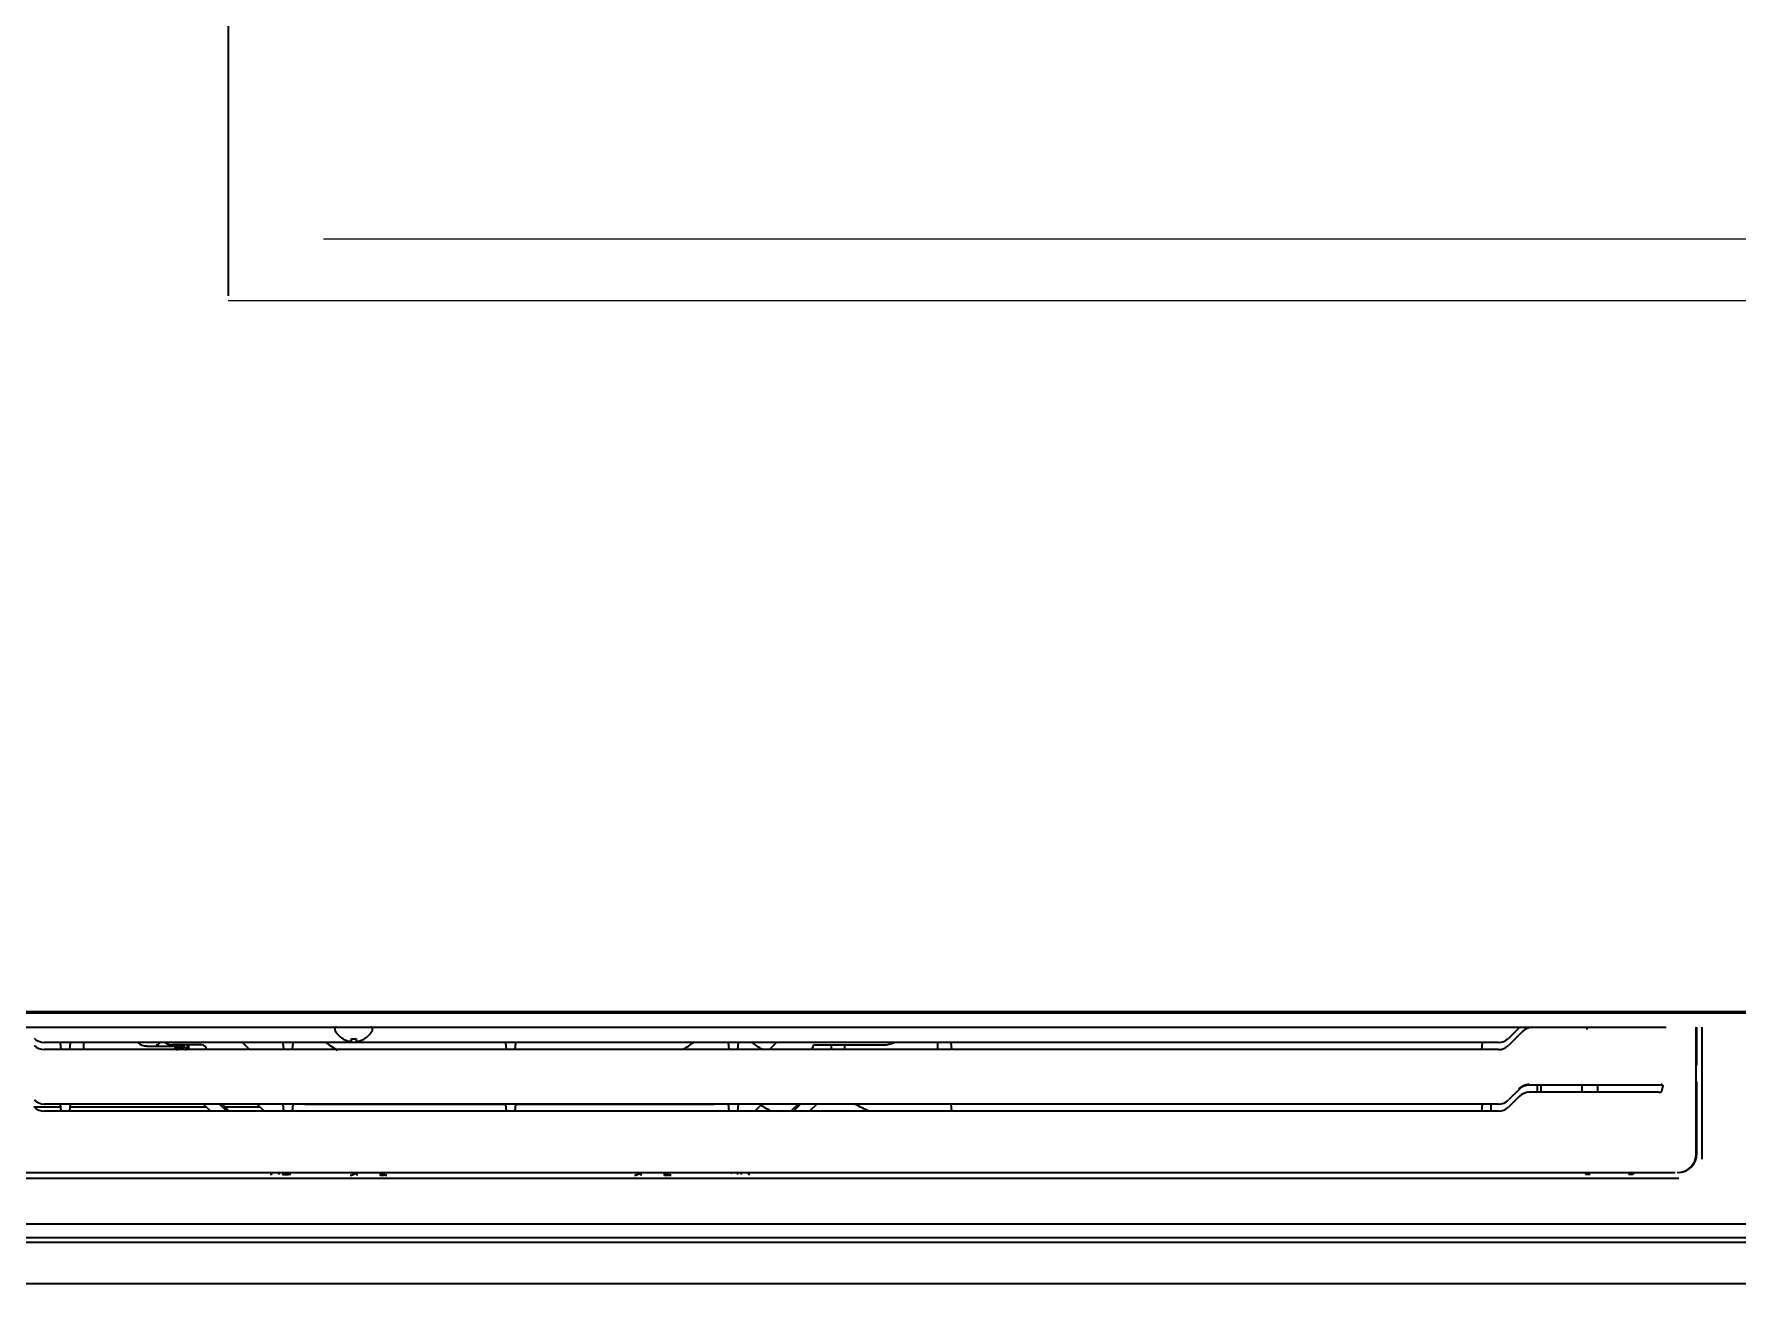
# Model space of a CAD drawing. Header units: inches. Extents: x 786 to 5593, y 691 to 5024.
# Drawn here: x 3603.3 to 3962.9, y 2755.5 to 3019.1 of the extents above; entities that cross this region are included whole.
import ezdxf

# ---------------------------------------------------------------- set-up
doc = ezdxf.new("R2010")
doc.units = ezdxf.units.IN
doc.layers.add('1', color=7, linetype='Continuous', true_color=0xffffff)
doc.layers.add('4', color=7, linetype='Continuous', true_color=0xffffff)

msp = doc.modelspace()

# ---------------------------------------------------------------- linework, layer by layer
at = {"color": 2}
msp.add_line((3664.39, 2975.96), (3987.39, 2975.96), dxfattribs=at)
at = {"color": 7}
msp.add_line((3644.24, 2962.91), (4007.24, 2962.91), dxfattribs=at)
at = {"layer": '1', "color": 7, "linetype": 'Continuous', "lineweight": 35}
for p, q in [((3644.24, 3394.91), (3644.24, 2963.91)), ((3593.79, 2812.66), (3996.34, 2812.66)), ((3594.24, 2812.91), (4057.74, 2812.91)), ((3655.14, 2812.66), (3655.14, 2812.91)), ((3593.79, 2809.66), (3947.69, 2809.66)), ((3666.74, 2809.26), (3666.74, 2809.06)), ((3674.74, 2809.06), (3674.74, 2809.26)), ((3916.69, 2809.5), (3914.44, 2807.26)), ((3917.4, 2808.71), (3914.44, 2805.76)), ((3931.02, 2809.59), (3919.52, 2809.59)), ((3925.89, 2809.59), (3925.89, 2809.63)), ((3926.29, 2809.63), (3926.29, 2809.59)), ((3929.96, 2809.59), (3929.96, 2809.63)), ((3954.06, 2782.93), (3954.06, 2809.63)), ((3608.59, 2806.41), (3605.41, 2806.41)), ((3608.99, 2804.91), (3605.41, 2804.91)), ((3611.14, 2806.41), (3608.59, 2806.41)), ((3608.99, 2804.91), (3608.84, 2806.37)), ((3610.74, 2804.91), (3608.99, 2804.91)), ((3610.89, 2806.37), (3610.74, 2804.91)), ((3655.99, 2804.91), (3610.74, 2804.91)), ((3655.59, 2806.41), (3611.14, 2806.41)), ((3638.66, 2805.87), (3632.35, 2805.87)), ((3647.24, 2806.41), (3648.74, 2804.91)), ((3658.14, 2806.41), (3655.59, 2806.41)), ((3655.99, 2804.91), (3655.84, 2806.37)), ((3657.74, 2804.91), (3655.99, 2804.91)), ((3657.89, 2806.37), (3657.74, 2804.91)), ((3702.99, 2804.91), (3657.74, 2804.91)), ((3702.59, 2806.41), (3658.14, 2806.41)), ((3668.44, 2807.18), (3668.44, 2807.21)), ((3673.04, 2807.21), (3673.04, 2807.18)), ((3705.14, 2806.41), (3702.59, 2806.41)), ((3702.99, 2804.91), (3702.84, 2806.37)), ((3704.74, 2804.91), (3702.99, 2804.91)), ((3704.89, 2806.37), (3704.74, 2804.91)), ((3749.99, 2804.91), (3704.74, 2804.91)), ((3749.59, 2806.41), (3705.14, 2806.41)), ((3740.74, 2804.91), (3740.74, 2805.2)), ((3752.14, 2806.41), (3749.59, 2806.41)), ((3749.99, 2804.91), (3749.84, 2806.37)), ((3751.74, 2804.91), (3749.99, 2804.91)), ((3751.89, 2806.37), (3751.74, 2804.91)), ((3796.99, 2804.91), (3751.74, 2804.91)), ((3796.59, 2806.41), (3752.14, 2806.41)), ((3758.5, 2804.91), (3760, 2806.41)), ((3767.57, 2804.91), (3767.57, 2805.37)), ((3768.07, 2805.87), (3782.57, 2805.87)), ((3799.14, 2806.41), (3796.59, 2806.41)), ((3796.99, 2804.91), (3796.84, 2806.37)), ((3908.74, 2804.91), (3796.99, 2804.91)), ((3912.32, 2806.38), (3799.14, 2806.41)), ((3908.89, 2806.34), (3908.74, 2804.88)), ((3912.32, 2804.88), (3908.74, 2804.88)), ((3916.69, 2796.5), (3914.44, 2794.26)), ((3916.69, 2795), (3914.44, 2792.76)), ((3946.96, 2797.38), (3918.81, 2797.38)), ((3946.2, 2795.88), (3918.81, 2795.88)), ((3920.46, 2797.38), (3920.46, 2795.88)), ((3921.26, 2797.38), (3921.26, 2795.88)), ((3929.96, 2795.88), (3929.96, 2797.38)), ((3933.3, 2795.88), (3933.27, 2797.38)), ((3946.99, 2797.34), (3946.7, 2795.96)), ((3603.23, 2792.84), (3608.89, 2792.84)), ((3608.59, 2793.41), (3605.41, 2793.41)), ((3608.99, 2791.91), (3605.41, 2791.91)), ((3611.14, 2793.41), (3608.59, 2793.41)), ((3608.99, 2791.91), (3608.84, 2793.37)), ((3610.74, 2791.91), (3608.99, 2791.91)), ((3610.89, 2793.37), (3610.74, 2791.91)), ((3655.99, 2791.91), (3610.74, 2791.91)), ((3610.84, 2792.84), (3622.49, 2792.84)), ((3655.59, 2793.41), (3611.14, 2793.41)), ((3622.49, 2792.84), (3639.58, 2792.84)), ((3643.52, 2792.84), (3650.91, 2792.84)), ((3650.34, 2793.41), (3651.84, 2791.91)), ((3658.14, 2793.41), (3655.59, 2793.41)), ((3655.99, 2791.91), (3655.84, 2793.37)), ((3657.74, 2791.91), (3655.99, 2791.91)), ((3657.89, 2793.37), (3657.74, 2791.91)), ((3702.99, 2791.91), (3657.74, 2791.91)), ((3702.59, 2793.41), (3658.14, 2793.41)), ((3660.45, 2793.41), (3660.44, 2793.41)), ((3660.45, 2793.41), (3702.61, 2793.41)), ((3668.32, 2793.41), (3668.32, 2793.41)), ((3669.24, 2793.41), (3669.24, 2793.41)), ((3705.14, 2793.41), (3702.59, 2793.41)), ((3702.99, 2791.91), (3702.84, 2793.37)), ((3704.74, 2791.91), (3702.99, 2791.91)), ((3704.89, 2793.37), (3704.74, 2791.91)), ((3749.99, 2791.91), (3704.74, 2791.91)), ((3705.12, 2793.41), (3746.79, 2793.41)), ((3749.59, 2793.41), (3705.14, 2793.41)), ((3716.8, 2793.41), (3716.8, 2793.41)), ((3740.74, 2793.41), (3740.74, 2793.41)), ((3746.8, 2793.41), (3746.79, 2793.41)), ((3752.14, 2793.41), (3749.59, 2793.41)), ((3749.99, 2791.91), (3749.84, 2793.37)), ((3751.74, 2791.91), (3749.99, 2791.91)), ((3751.89, 2793.37), (3751.74, 2791.91)), ((3796.99, 2791.91), (3751.74, 2791.91)), ((3796.59, 2793.41), (3752.14, 2793.41)), ((3755.4, 2791.91), (3756.9, 2793.41)), ((3799.14, 2793.41), (3796.59, 2793.41)), ((3796.99, 2791.91), (3796.84, 2793.37)), ((3908.74, 2791.88), (3796.99, 2791.91)), ((3912.32, 2793.38), (3799.14, 2793.41)), ((3908.89, 2793.34), (3908.74, 2791.88)), ((3912.32, 2791.88), (3908.74, 2791.88)), ((3910.74, 2793.38), (3910.74, 2791.88)), ((3954.06, 2790.13), (3954.18, 2790.13)), ((3567.66, 2778.96), (3949.61, 2778.96)), ((4195.24, 2765.16), (3456.24, 2765.16)), ((3464.54, 2764.26), (4189.24, 2764.26)), ((4189.24, 2755.46), (3462.54, 2755.46))]:
    msp.add_line(p, q, dxfattribs=at)
for centre, radius, start, end in [((3667.14, 2809.26), 0.4, 90, 180), ((3667.14, 2809.06), 0.4, 180, 210.3012), ((3670.94, 2811.28), 4.8, 210.3012, 238.6273), ((3670.54, 2811.28), 4.8, 301.3727, 329.6988), ((3674.34, 2809.26), 0.4, 0, 90), ((3674.34, 2809.06), 0.4, 329.6988, 0), ((3918.81, 2807.38), 3, 131.4091, 135), ((3605.41, 2809.41), 3, 225, 270), ((3605.41, 2807.91), 3, 225, 270), ((3632.35, 2807.87), 2, 226.8886, 270), ((3638.66, 2804.87), 1, 2.2894, 90), ((3768.07, 2805.37), 0.5, 90, 180), ((3782.57, 2810.87), 5, 270, 296.8791), ((3912.32, 2809.38), 3, 270, 315), ((3912.32, 2807.88), 3, 270, 315), ((3918.81, 2794.38), 3.14, 90, 135), ((3605.41, 2796.41), 3, 225, 270), ((3912.32, 2796.38), 3, 270, 315), ((3918.81, 2794.38), 3, 90, 135), ((3918.81, 2792.88), 3, 90, 135), ((3605.41, 2794.91), 3, 225, 270), ((3912.32, 2794.88), 3, 270, 315)]:
    msp.add_arc(centre, radius, start, end, dxfattribs=at)
for centre, major_axis, ratio, start_param, end_param in [((3919.51, 2806.58), (-1.2, -2.76), 0.995478, 3.550685, 4.336194), ((3931.01, 2809.13), (0, 0.5), 0.017455, 4.712389, 6.195919), ((3608.59, 2806.36), (0.25, 0), 0.166667, 0.017453, 1.570796), ((3611.14, 2806.36), (0.25, 0), 0.166667, 1.570796, 3.124139), ((3655.59, 2806.36), (0.25, 0), 0.166667, 0.017453, 1.570796), ((3658.14, 2806.36), (0.25, 0), 0.166667, 1.570796, 3.124139), ((3703.66, 2816.41), (44.84, 0), 0.444209, 3.667605, 3.764417), ((3702.59, 2806.36), (0.25, 0), 0.166667, 0.017453, 1.570796), ((3705.14, 2806.36), (0.25, 0), 0.166667, 1.570796, 3.124139), ((3703.66, 2816.41), (44.84, 0), 0.444209, 5.667639, 5.757173), ((3749.59, 2806.36), (0.25, 0), 0.166667, 0.017453, 1.570796), ((3752.14, 2806.36), (0.25, 0), 0.166667, 1.570796, 3.124139), ((3796.59, 2806.36), (0.25, 0), 0.166667, 0.017453, 1.570796), ((3909.14, 2806.34), (0.25, 0), 0.166667, 1.570796, 3.124139), ((3946.2, 2795.96), (0.5, 0), 0.166667, 4.712389, 6.248279), ((3608.59, 2793.36), (0.25, 0), 0.166667, 0.017453, 1.570796), ((3611.14, 2793.36), (0.25, 0), 0.166667, 1.570796, 3.124139), ((3655.59, 2793.36), (0.25, 0), 0.166667, 0.017453, 1.570796), ((3658.14, 2793.36), (0.25, 0), 0.166667, 1.570796, 3.124139), ((3702.59, 2793.36), (0.25, 0), 0.166667, 0.017453, 1.570796), ((3705.14, 2793.36), (0.25, 0), 0.166667, 1.570796, 3.124139), ((3749.59, 2793.36), (0.25, 0), 0.166667, 0.017453, 1.570796), ((3752.14, 2793.36), (0.25, 0), 0.166667, 1.570796, 3.124139), ((3796.59, 2793.36), (0.25, 0), 0.166667, 0.017453, 1.570796), ((3909.14, 2793.34), (0.25, 0), 0.166667, 1.570796, 3.124139), ((3950.06, 2782.93), (-2.83, 2.83), 0.999848, 2.356347, 3.926839)]:
    msp.add_ellipse(centre, major_axis=major_axis, ratio=ratio, start_param=start_param, end_param=end_param, dxfattribs=at)
for points, knots in [([(3668.44, 2807.21), (3668.64, 2807.09), (3668.85, 2806.98), (3669.18, 2806.84), (3669.29, 2806.8), (3669.51, 2806.72), (3669.62, 2806.69), (3669.74, 2806.66)], [0, 0, 0, 0, 0.5, 0.5, 0.75, 0.75, 1, 1, 1, 1]), ([(3671.24, 2807.21), (3671.24, 2807.09), (3671.24, 2806.98), (3671.24, 2806.84), (3671.24, 2806.8), (3671.24, 2806.72), (3671.24, 2806.69), (3671.24, 2806.66)], [0, 0, 0, 0, 0.5, 0.5, 0.75, 0.75, 1, 1, 1, 1]), ([(3947.05, 2797.14), (3947.05, 2797.14), (3947.05, 2797.15), (3947.05, 2797.15), (3947.05, 2797.16), (3947.05, 2797.18), (3947.04, 2797.21), (3947.03, 2797.24), (3947.03, 2797.26), (3947.02, 2797.27), (3947.01, 2797.31), (3947, 2797.33), (3946.98, 2797.36), (3946.97, 2797.37), (3946.95, 2797.39), (3946.94, 2797.4), (3946.92, 2797.42), (3946.9, 2797.44), (3946.85, 2797.47), (3946.83, 2797.48), (3946.8, 2797.49), (3946.79, 2797.5), (3946.76, 2797.5), (3946.75, 2797.51), (3946.73, 2797.51), (3946.72, 2797.51), (3946.7, 2797.51), (3946.69, 2797.51), (3946.68, 2797.51), (3946.67, 2797.52), (3946.67, 2797.52), (3946.67, 2797.52)], [0, 0, 0, 0, 0.015625, 0.015625, 0.03125, 0.0625, 0.125, 0.1875, 0.1875, 0.25, 0.25, 0.375, 0.375, 0.4375, 0.4375, 0.5, 0.5, 0.625, 0.625, 0.75, 0.75, 0.8125, 0.8125, 0.875, 0.875, 0.9375, 0.9375, 0.96875, 0.984375, 0.984375, 1, 1, 1, 1])]:
    msp.add_open_spline(points, degree=3, knots=knots, dxfattribs=at)
for points in [[(3669.74, 2806.66), (3669.76, 2806.66), (3669.81, 2806.65), (3669.88, 2806.65), (3669.95, 2806.64), (3670.03, 2806.64), (3670.1, 2806.65), (3670.17, 2806.65), (3670.22, 2806.66), (3670.24, 2806.66)], [(3670.24, 2806.66), (3670.24, 2806.67), (3670.24, 2806.7), (3670.24, 2806.75), (3670.24, 2806.81), (3670.24, 2806.87), (3670.24, 2806.94), (3670.24, 2807.01), (3670.24, 2807.1), (3670.24, 2807.17), (3670.24, 2807.21)], [(3670.24, 2807.21), (3670.41, 2807.19), (3670.74, 2807.17), (3671.07, 2807.19), (3671.24, 2807.21)], [(3671.24, 2806.66), (3671.27, 2806.66), (3671.32, 2806.65), (3671.39, 2806.65), (3671.46, 2806.64), (3671.53, 2806.64), (3671.6, 2806.65), (3671.67, 2806.65), (3671.72, 2806.66), (3671.74, 2806.66)], [(3671.74, 2806.66), (3671.79, 2806.67), (3671.9, 2806.7), (3672.06, 2806.75), (3672.22, 2806.81), (3672.38, 2806.87), (3672.53, 2806.94), (3672.69, 2807.01), (3672.85, 2807.1), (3672.98, 2807.17), (3673.04, 2807.21)], [(3756.99, 2804.89), (3756.26, 2805.37), (3755.54, 2805.86), (3754.82, 2806.35)], [(3756.69, 2793.19), (3757.37, 2792.76), (3758.06, 2792.33), (3758.75, 2791.91)], [(3779.51, 2791.87), (3778.53, 2792.35), (3777.55, 2792.84), (3776.58, 2793.34)]]:
    msp.add_open_spline(points, degree=3, dxfattribs=at)
at = {"layer": '4', "color": 7, "linetype": 'Continuous', "lineweight": 35}
for p, q in [((3923.76, 2809.59), (3923.76, 2809.63)), ((3954.18, 2801.77), (3954.18, 2809.63)), ((3955.35, 2781.76), (3955.35, 2809.63)), ((3613.76, 2804.91), (3613.76, 2806.41)), ((3627.11, 2805.65), (3632.6, 2805.65)), ((3633.1, 2805.15), (3633.1, 2804.91)), ((3635.88, 2805.87), (3635.88, 2804.91)), ((3771.6, 2804.91), (3771.6, 2805.87)), ((3774.38, 2804.91), (3774.38, 2805.87)), ((3793.97, 2806.41), (3793.97, 2804.91)), ((3954.18, 2782.94), (3954.18, 2797.99)), ((3640.52, 2791.91), (3639.02, 2793.41)), ((3642.44, 2793.41), (3643.94, 2791.91)), ((3644.46, 2791.91), (3642.96, 2793.41)), ((3764.52, 2793.41), (3763.02, 2791.91)), ((3763.54, 2791.91), (3765.04, 2793.41)), ((3768.46, 2793.41), (3766.96, 2791.91)), ((3566.37, 2777.79), (3950.37, 2777.79)), ((3654.95, 2778.96), (3654.95, 2778.56)), ((3655.73, 2778.96), (3655.73, 2778.56)), ((3656.89, 2778.96), (3657.1, 2778.75)), ((3671.39, 2778.86), (3671.39, 2778.36)), ((3676.34, 2778.86), (3676.34, 2778.36)), ((3731.39, 2778.36), (3731.39, 2778.86)), ((3736.34, 2778.36), (3736.34, 2778.86)), ((3750.38, 2778.75), (3750.59, 2778.96)), ((3751.75, 2778.96), (3751.75, 2778.56)), ((3752.53, 2778.96), (3752.53, 2778.56)), ((3930.68, 2778.66), (3930.68, 2778.93)), ((3940.8, 2778.93), (3940.8, 2778.66)), ((3457.99, 2768.16), (4193.77, 2768.16))]:
    msp.add_line(p, q, dxfattribs=at)
for centre, major_axis, ratio, start_param, end_param in [((3627.11, 2808.66), (-2.12, -2.12), 0.998783, 0.060674, 0.784789), ((3629.04, 2806.87), (0.291, 0.962), 0.939005, 3.453387, 4.504847), ((3632.6, 2805.15), (-0.354, -0.354), 0.998783, 2.356803, 3.926382), ((3632.83, 2805.42), (0.496, -0.065), 0.965919, 0.13524, 1.300613), ((3633.37, 2806.36), (0, 1.5), 0.034921, 2.249931, 3.054326), ((3635.61, 2806.36), (0, 1.5), 0.034921, 3.228859, 4.373889), ((3953.68, 2801.77), (-0.354, 0.354), 0.998783, 3.233805, 3.926382), ((3953.68, 2797.99), (0.354, 0.354), 0.998783, 5.498396, 6.190973), ((3950.18, 2782.94), (-2.83, 2.83), 0.998783, 2.425448, 3.926382), ((3653.14, 2779.1), (-0.191, -0.462), 0.995862, 0.394167, 1.674009), ((3655.69, 2778.6), (-1.77, 0), 0.024678, 1.595499, 3.131389), ((3754.34, 2779.1), (0.191, -0.462), 0.995862, 4.609177, 5.889018)]:
    msp.add_ellipse(centre, major_axis=major_axis, ratio=ratio, start_param=start_param, end_param=end_param, dxfattribs=at)
for points, knots in [([(3633.74, 2805.87), (3633.74, 2805.87), (3633.74, 2805.86), (3633.73, 2805.86), (3633.72, 2805.85), (3633.72, 2805.84), (3633.71, 2805.84), (3633.7, 2805.83), (3633.7, 2805.82), (3633.69, 2805.82), (3633.68, 2805.81), (3633.67, 2805.8), (3633.67, 2805.8), (3633.66, 2805.79), (3633.65, 2805.78), (3633.64, 2805.78), (3633.64, 2805.77), (3633.63, 2805.76), (3633.62, 2805.75), (3633.61, 2805.75), (3633.61, 2805.74), (3633.59, 2805.73), (3633.57, 2805.71), (3633.55, 2805.68), (3633.52, 2805.66), (3633.49, 2805.63), (3633.47, 2805.6), (3633.44, 2805.58), (3633.42, 2805.55), (3633.4, 2805.53), (3633.39, 2805.51), (3633.38, 2805.5), (3633.38, 2805.5), (3633.37, 2805.49), (3633.37, 2805.48), (3633.36, 2805.47), (3633.36, 2805.47), (3633.35, 2805.46), (3633.35, 2805.45), (3633.35, 2805.45), (3633.34, 2805.44), (3633.34, 2805.44), (3633.34, 2805.44), (3633.34, 2805.43), (3633.34, 2805.43), (3633.33, 2805.43), (3633.33, 2805.42), (3633.33, 2805.42), (3633.33, 2805.42), (3633.33, 2805.42), (3633.33, 2805.42), (3633.33, 2805.42), (3633.33, 2805.42), (3633.33, 2805.42), (3633.33, 2805.42), (3633.33, 2805.42), (3633.33, 2805.42), (3633.33, 2805.42), (3633.33, 2805.42), (3633.33, 2805.42), (3633.33, 2805.42), (3633.33, 2805.43)], [0, 0, 0, 0, 0.003801, 0.013771, 0.023792, 0.033868, 0.044001, 0.054195, 0.064452, 0.074776, 0.08517, 0.095636, 0.106177, 0.116796, 0.127497, 0.138281, 0.149153, 0.160114, 0.171169, 0.182319, 0.193568, 0.204919, 0.24525, 0.288138, 0.333652, 0.38185, 0.432789, 0.486526, 0.54313, 0.602678, 0.627146, 0.650768, 0.67355, 0.695498, 0.716618, 0.736919, 0.756406, 0.775088, 0.792971, 0.810064, 0.826372, 0.841904, 0.856667, 0.870667, 0.883911, 0.896406, 0.908159, 0.919177, 0.929465, 0.939032, 0.947883, 0.956027, 0.963472, 0.970228, 0.976307, 0.981723, 0.986496, 0.990656, 0.994244, 0.997324, 1, 1, 1, 1]), ([(3633.47, 2804.7), (3633.47, 2804.71), (3633.47, 2804.72), (3633.47, 2804.73), (3633.47, 2804.75), (3633.48, 2804.76), (3633.48, 2804.78), (3633.48, 2804.79), (3633.48, 2804.81), (3633.49, 2804.82), (3633.49, 2804.84), (3633.49, 2804.86), (3633.5, 2804.87), (3633.5, 2804.89), (3633.51, 2804.9), (3633.51, 2804.92), (3633.51, 2804.93), (3633.52, 2804.95), (3633.53, 2804.96), (3633.53, 2804.98), (3633.54, 2804.99), (3633.54, 2805.01), (3633.55, 2805.02), (3633.56, 2805.03), (3633.56, 2805.05), (3633.57, 2805.06), (3633.58, 2805.08), (3633.58, 2805.09), (3633.59, 2805.11), (3633.6, 2805.12), (3633.61, 2805.14), (3633.62, 2805.15), (3633.63, 2805.16), (3633.63, 2805.18), (3633.64, 2805.19), (3633.65, 2805.21), (3633.66, 2805.22), (3633.67, 2805.23), (3633.68, 2805.25), (3633.69, 2805.26), (3633.7, 2805.27), (3633.72, 2805.28), (3633.73, 2805.3), (3633.74, 2805.31), (3633.75, 2805.32), (3633.76, 2805.33), (3633.77, 2805.35), (3633.79, 2805.36), (3633.8, 2805.37), (3633.81, 2805.38), (3633.82, 2805.39), (3633.83, 2805.4), (3633.85, 2805.41), (3633.86, 2805.42), (3633.88, 2805.43), (3633.89, 2805.45), (3633.91, 2805.46), (3633.92, 2805.47), (3633.94, 2805.48), (3633.96, 2805.49), (3633.97, 2805.5), (3633.99, 2805.51), (3634.01, 2805.52), (3634.03, 2805.53), (3634.05, 2805.54), (3634.07, 2805.55), (3634.09, 2805.56), (3634.12, 2805.57), (3634.14, 2805.58), (3634.16, 2805.58), (3634.19, 2805.59), (3634.21, 2805.6), (3634.24, 2805.61), (3634.26, 2805.61), (3634.29, 2805.62), (3634.31, 2805.62), (3634.34, 2805.63), (3634.37, 2805.63), (3634.4, 2805.63), (3634.43, 2805.64), (3634.45, 2805.64), (3634.46, 2805.64)], [0, 0, 0, 0, 0.010056, 0.020142, 0.030258, 0.040404, 0.05058, 0.060785, 0.071022, 0.081288, 0.091585, 0.101913, 0.112272, 0.122662, 0.133083, 0.143536, 0.154019, 0.164534, 0.175081, 0.18566, 0.196271, 0.206913, 0.217588, 0.228296, 0.239035, 0.249807, 0.260612, 0.27145, 0.28232, 0.293224, 0.30416, 0.31513, 0.326134, 0.33717, 0.348241, 0.359345, 0.370483, 0.381655, 0.39286, 0.4041, 0.415375, 0.426683, 0.438026, 0.449404, 0.460816, 0.472263, 0.483745, 0.495262, 0.505713, 0.516467, 0.527522, 0.53888, 0.55054, 0.562502, 0.574767, 0.587335, 0.600205, 0.613377, 0.626853, 0.640631, 0.654712, 0.669096, 0.683784, 0.698774, 0.714067, 0.729663, 0.745562, 0.761765, 0.778271, 0.79508, 0.812192, 0.829607, 0.847326, 0.865349, 0.883674, 0.902303, 0.921236, 0.940471, 0.960011, 0.979854, 1, 1, 1, 1]), ([(3634.23, 2804.91), (3634.24, 2805.06), (3634.26, 2805.2), (3634.34, 2805.5), (3634.4, 2805.61), (3634.46, 2805.64)], [0, 0, 0, 0, 0.387278, 0.387278, 1, 1, 1, 1]), ([(3635.51, 2804.7), (3635.49, 2804.95), (3635.37, 2805.19), (3635.01, 2805.53), (3634.77, 2805.63), (3634.52, 2805.64)], [0, 0, 0, 0, 0.499588, 0.499588, 1, 1, 1, 1]), ([(3634.75, 2804.91), (3634.75, 2804.91), (3634.75, 2804.92), (3634.75, 2804.93), (3634.75, 2804.95), (3634.74, 2804.96), (3634.74, 2804.98), (3634.74, 2804.99), (3634.74, 2805.01), (3634.74, 2805.02), (3634.74, 2805.04), (3634.73, 2805.05), (3634.73, 2805.07), (3634.73, 2805.08), (3634.73, 2805.1), (3634.73, 2805.11), (3634.72, 2805.13), (3634.72, 2805.14), (3634.72, 2805.15), (3634.72, 2805.17), (3634.71, 2805.18), (3634.71, 2805.2), (3634.71, 2805.21), (3634.71, 2805.22), (3634.7, 2805.24), (3634.7, 2805.25), (3634.7, 2805.26), (3634.7, 2805.28), (3634.69, 2805.29), (3634.69, 2805.3), (3634.69, 2805.32), (3634.68, 2805.33), (3634.68, 2805.34), (3634.68, 2805.35), (3634.68, 2805.36), (3634.67, 2805.37), (3634.67, 2805.39), (3634.66, 2805.4), (3634.66, 2805.41), (3634.66, 2805.42), (3634.65, 2805.43), (3634.65, 2805.45), (3634.64, 2805.46), (3634.64, 2805.47), (3634.64, 2805.48), (3634.63, 2805.49), (3634.63, 2805.5), (3634.62, 2805.51), (3634.62, 2805.53), (3634.61, 2805.54), (3634.61, 2805.55), (3634.6, 2805.56), (3634.59, 2805.57), (3634.59, 2805.58), (3634.58, 2805.58), (3634.58, 2805.59), (3634.57, 2805.6), (3634.56, 2805.61), (3634.56, 2805.61), (3634.55, 2805.62), (3634.55, 2805.63), (3634.54, 2805.63), (3634.53, 2805.63), (3634.53, 2805.64), (3634.52, 2805.64)], [0, 0, 0, 0, 0.00512, 0.018095, 0.03111, 0.044164, 0.057258, 0.070392, 0.083565, 0.096779, 0.110032, 0.123326, 0.136661, 0.150036, 0.163451, 0.176908, 0.190406, 0.203944, 0.217524, 0.231146, 0.244809, 0.258514, 0.27226, 0.286049, 0.299879, 0.313752, 0.327667, 0.341625, 0.355625, 0.369668, 0.383754, 0.396514, 0.409643, 0.423141, 0.437008, 0.451244, 0.46585, 0.480824, 0.496168, 0.511881, 0.527964, 0.544417, 0.561239, 0.578431, 0.595993, 0.613924, 0.632226, 0.650898, 0.66994, 0.689351, 0.709133, 0.729286, 0.749808, 0.770701, 0.791964, 0.813597, 0.835601, 0.857975, 0.88072, 0.903835, 0.92732, 0.951176, 0.975403, 1, 1, 1, 1]), ([(3669.99, 2778.39), (3669.99, 2778.39), (3670, 2778.39), (3670.02, 2778.39), (3670.04, 2778.39), (3670.05, 2778.39), (3670.07, 2778.39), (3670.09, 2778.39), (3670.11, 2778.4), (3670.12, 2778.4), (3670.14, 2778.4), (3670.16, 2778.4), (3670.18, 2778.41), (3670.2, 2778.41), (3670.21, 2778.42), (3670.23, 2778.42), (3670.25, 2778.42), (3670.27, 2778.43), (3670.29, 2778.44), (3670.31, 2778.44), (3670.32, 2778.45), (3670.34, 2778.45), (3670.36, 2778.46), (3670.38, 2778.47), (3670.4, 2778.48), (3670.42, 2778.49), (3670.44, 2778.5), (3670.46, 2778.51), (3670.47, 2778.52), (3670.49, 2778.53), (3670.51, 2778.54), (3670.53, 2778.55), (3670.55, 2778.56), (3670.56, 2778.57), (3670.58, 2778.59), (3670.6, 2778.6), (3670.62, 2778.61), (3670.63, 2778.63), (3670.65, 2778.64), (3670.67, 2778.66), (3670.68, 2778.67), (3670.7, 2778.69), (3670.72, 2778.71), (3670.73, 2778.72), (3670.75, 2778.74), (3670.76, 2778.76), (3670.78, 2778.78), (3670.79, 2778.79), (3670.8, 2778.81), (3670.82, 2778.83), (3670.83, 2778.85), (3670.84, 2778.87), (3670.86, 2778.89), (3670.87, 2778.91), (3670.88, 2778.93), (3670.88, 2778.95), (3670.89, 2778.95)], [0, 0, 0, 0, 0.014625, 0.029416, 0.044374, 0.059497, 0.074788, 0.090246, 0.105871, 0.121664, 0.137625, 0.153753, 0.170048, 0.18651, 0.203139, 0.219934, 0.236893, 0.254017, 0.271304, 0.288753, 0.306363, 0.324131, 0.342058, 0.36014, 0.378375, 0.396763, 0.4153, 0.433983, 0.452811, 0.47178, 0.490888, 0.510131, 0.529505, 0.549009, 0.568637, 0.588385, 0.608251, 0.62823, 0.648316, 0.668507, 0.688797, 0.709181, 0.729654, 0.750212, 0.770849, 0.79156, 0.812339, 0.833181, 0.85408, 0.87503, 0.896026, 0.917061, 0.938129, 0.959225, 0.980343, 1, 1, 1, 1]), ([(3669.99, 2778.39), (3669.99, 2778.39), (3670.01, 2778.39), (3670.02, 2778.39), (3670.04, 2778.39), (3670.06, 2778.39), (3670.08, 2778.39), (3670.09, 2778.39), (3670.11, 2778.39), (3670.13, 2778.4), (3670.14, 2778.4), (3670.16, 2778.4), (3670.18, 2778.4), (3670.19, 2778.4), (3670.21, 2778.4), (3670.22, 2778.41), (3670.24, 2778.41), (3670.25, 2778.41), (3670.26, 2778.41), (3670.28, 2778.42), (3670.29, 2778.42), (3670.31, 2778.42), (3670.32, 2778.43), (3670.33, 2778.43), (3670.34, 2778.43), (3670.36, 2778.44), (3670.37, 2778.44), (3670.38, 2778.44), (3670.39, 2778.45), (3670.41, 2778.45), (3670.42, 2778.45), (3670.43, 2778.46), (3670.44, 2778.46), (3670.45, 2778.46), (3670.46, 2778.47), (3670.47, 2778.47), (3670.48, 2778.47), (3670.49, 2778.48), (3670.5, 2778.48), (3670.51, 2778.48), (3670.52, 2778.49), (3670.53, 2778.49), (3670.54, 2778.5), (3670.55, 2778.5), (3670.56, 2778.5), (3670.56, 2778.51), (3670.57, 2778.51), (3670.58, 2778.51), (3670.59, 2778.52), (3670.59, 2778.52), (3670.6, 2778.52), (3670.61, 2778.52), (3670.62, 2778.53), (3670.62, 2778.53), (3670.63, 2778.53), (3670.64, 2778.54), (3670.64, 2778.54), (3670.65, 2778.54), (3670.65, 2778.54), (3670.66, 2778.55), (3670.66, 2778.55), (3670.67, 2778.55), (3670.67, 2778.55), (3670.68, 2778.56), (3670.68, 2778.56), (3670.69, 2778.56), (3670.69, 2778.56), (3670.7, 2778.57), (3670.72, 2778.57), (3670.74, 2778.59), (3670.76, 2778.6), (3670.78, 2778.61), (3670.81, 2778.62), (3670.83, 2778.63), (3670.85, 2778.64), (3670.87, 2778.65), (3670.89, 2778.66), (3670.91, 2778.67), (3670.93, 2778.68), (3670.95, 2778.69), (3670.97, 2778.69), (3670.99, 2778.7), (3671.01, 2778.71), (3671.05, 2778.73), (3671.12, 2778.76), (3671.19, 2778.79), (3671.25, 2778.81), (3671.29, 2778.82), (3671.32, 2778.83), (3671.34, 2778.84), (3671.35, 2778.84), (3671.35, 2778.85), (3671.36, 2778.85), (3671.36, 2778.85), (3671.37, 2778.85), (3671.37, 2778.85), (3671.37, 2778.85), (3671.38, 2778.85), (3671.38, 2778.85), (3671.38, 2778.86), (3671.38, 2778.86), (3671.38, 2778.86), (3671.38, 2778.86), (3671.38, 2778.86)], [0, 0, 0, 0, 0.01249, 0.024793, 0.036913, 0.048854, 0.060619, 0.072212, 0.083636, 0.094894, 0.105988, 0.116921, 0.127696, 0.138315, 0.14878, 0.159092, 0.169254, 0.179267, 0.189132, 0.198852, 0.208427, 0.217859, 0.227148, 0.236296, 0.245303, 0.25417, 0.262898, 0.271487, 0.279938, 0.288251, 0.296427, 0.304466, 0.312369, 0.320134, 0.327763, 0.335256, 0.342612, 0.349831, 0.356915, 0.363861, 0.370671, 0.377344, 0.38388, 0.390279, 0.39654, 0.402663, 0.408648, 0.414495, 0.420203, 0.425772, 0.431201, 0.43649, 0.441639, 0.446648, 0.451515, 0.456241, 0.460826, 0.465268, 0.469567, 0.473724, 0.477737, 0.481607, 0.485332, 0.488913, 0.492349, 0.49564, 0.498786, 0.501786, 0.518778, 0.535593, 0.552231, 0.568696, 0.584987, 0.601105, 0.617051, 0.632824, 0.648423, 0.663848, 0.679096, 0.694166, 0.709055, 0.723761, 0.73828, 0.75261, 0.816582, 0.877985, 0.909524, 0.940683, 0.956361, 0.971954, 0.975851, 0.979455, 0.982764, 0.985781, 0.988506, 0.99094, 0.993084, 0.994939, 0.996507, 0.99779, 0.998792, 0.999521, 1, 1, 1, 1]), ([(3677.74, 2778.39), (3677.74, 2778.39), (3677.74, 2778.39), (3677.69, 2778.39), (3677.64, 2778.38), (3677.46, 2778.38), (3677.3, 2778.37), (3677, 2778.36), (3676.88, 2778.36), (3676.62, 2778.36), (3676.48, 2778.36), (3676.34, 2778.36)], [0, 0, 0, 0, 0.003578, 0.003578, 0.140614, 0.140614, 0.532754, 0.532754, 0.765512, 0.765512, 1, 1, 1, 1]), ([(3676.35, 2778.86), (3676.35, 2778.86), (3676.35, 2778.86), (3676.35, 2778.86), (3676.35, 2778.86), (3676.35, 2778.86), (3676.35, 2778.86), (3676.35, 2778.85), (3676.35, 2778.85), (3676.36, 2778.85), (3676.36, 2778.85), (3676.36, 2778.85), (3676.36, 2778.85), (3676.37, 2778.85), (3676.37, 2778.85), (3676.37, 2778.85), (3676.38, 2778.85), (3676.38, 2778.84), (3676.38, 2778.84), (3676.39, 2778.84), (3676.4, 2778.84), (3676.41, 2778.83), (3676.42, 2778.83), (3676.45, 2778.82), (3676.48, 2778.81), (3676.54, 2778.79), (3676.61, 2778.76), (3676.68, 2778.73), (3676.74, 2778.71), (3676.77, 2778.69), (3676.81, 2778.67), (3676.84, 2778.66), (3676.88, 2778.64), (3676.92, 2778.62), (3676.96, 2778.6), (3676.99, 2778.58), (3677.02, 2778.57), (3677.04, 2778.56), (3677.05, 2778.56), (3677.06, 2778.55), (3677.07, 2778.55), (3677.08, 2778.54), (3677.09, 2778.54), (3677.11, 2778.53), (3677.12, 2778.52), (3677.14, 2778.52), (3677.15, 2778.51), (3677.17, 2778.5), (3677.18, 2778.5), (3677.2, 2778.49), (3677.22, 2778.48), (3677.24, 2778.48), (3677.26, 2778.47), (3677.28, 2778.46), (3677.3, 2778.46), (3677.33, 2778.45), (3677.35, 2778.44), (3677.37, 2778.44), (3677.4, 2778.43), (3677.43, 2778.42), (3677.45, 2778.42), (3677.48, 2778.41), (3677.51, 2778.41), (3677.54, 2778.4), (3677.57, 2778.4), (3677.6, 2778.4), (3677.64, 2778.39), (3677.67, 2778.39), (3677.71, 2778.39), (3677.73, 2778.39), (3677.74, 2778.39)], [0, 0, 0, 0, 0.0003, 0.00073, 0.001303, 0.002023, 0.002893, 0.003915, 0.00509, 0.006418, 0.0079, 0.009537, 0.011328, 0.013274, 0.015375, 0.017632, 0.020045, 0.022615, 0.025341, 0.028223, 0.035969, 0.043763, 0.051604, 0.059489, 0.090591, 0.122173, 0.18351, 0.247517, 0.27309, 0.299261, 0.326016, 0.353339, 0.381221, 0.409658, 0.438646, 0.46819, 0.498296, 0.50453, 0.51134, 0.518724, 0.526678, 0.535201, 0.544289, 0.553938, 0.564146, 0.57491, 0.586226, 0.598092, 0.610505, 0.623464, 0.636965, 0.651007, 0.66559, 0.680713, 0.696377, 0.712583, 0.729332, 0.746628, 0.764475, 0.782879, 0.801847, 0.821386, 0.841508, 0.862225, 0.883551, 0.905503, 0.9281, 0.951364, 0.975321, 1, 1, 1, 1]), ([(3676.84, 2778.95), (3676.84, 2778.95), (3676.85, 2778.94), (3676.85, 2778.93), (3676.86, 2778.92), (3676.87, 2778.9), (3676.88, 2778.89), (3676.89, 2778.87), (3676.9, 2778.86), (3676.9, 2778.84), (3676.91, 2778.83), (3676.92, 2778.82), (3676.93, 2778.8), (3676.94, 2778.79), (3676.95, 2778.78), (3676.96, 2778.76), (3676.97, 2778.75), (3676.98, 2778.74), (3677, 2778.72), (3677.01, 2778.71), (3677.02, 2778.7), (3677.03, 2778.69), (3677.04, 2778.68), (3677.05, 2778.67), (3677.06, 2778.65), (3677.08, 2778.64), (3677.09, 2778.63), (3677.1, 2778.62), (3677.11, 2778.61), (3677.12, 2778.6), (3677.14, 2778.59), (3677.15, 2778.58), (3677.16, 2778.57), (3677.18, 2778.57), (3677.19, 2778.56), (3677.2, 2778.55), (3677.21, 2778.54), (3677.23, 2778.53), (3677.24, 2778.52), (3677.25, 2778.52), (3677.27, 2778.51), (3677.28, 2778.5), (3677.29, 2778.5), (3677.31, 2778.49), (3677.32, 2778.48), (3677.33, 2778.48), (3677.35, 2778.47), (3677.36, 2778.47), (3677.37, 2778.46), (3677.39, 2778.45), (3677.4, 2778.45), (3677.41, 2778.45), (3677.43, 2778.44), (3677.44, 2778.44), (3677.45, 2778.43), (3677.47, 2778.43), (3677.48, 2778.42), (3677.49, 2778.42), (3677.51, 2778.42), (3677.52, 2778.41), (3677.53, 2778.41), (3677.54, 2778.41), (3677.56, 2778.41), (3677.57, 2778.4), (3677.58, 2778.4), (3677.6, 2778.4), (3677.61, 2778.4), (3677.62, 2778.4), (3677.63, 2778.4), (3677.65, 2778.39), (3677.66, 2778.39), (3677.67, 2778.39), (3677.68, 2778.39), (3677.69, 2778.39), (3677.71, 2778.39), (3677.72, 2778.39), (3677.73, 2778.39), (3677.74, 2778.39), (3677.74, 2778.39)], [0, 0, 0, 0, 0.007761, 0.02285, 0.037931, 0.053002, 0.068061, 0.083104, 0.09813, 0.113137, 0.128122, 0.143084, 0.15802, 0.172929, 0.187807, 0.202653, 0.217465, 0.232242, 0.24698, 0.261678, 0.276334, 0.290947, 0.305514, 0.320033, 0.334504, 0.348923, 0.36329, 0.377602, 0.391858, 0.406057, 0.420197, 0.434277, 0.448294, 0.462249, 0.476138, 0.489961, 0.503718, 0.517405, 0.531023, 0.54457, 0.558045, 0.571447, 0.584776, 0.598029, 0.611206, 0.624307, 0.63733, 0.650275, 0.663141, 0.675927, 0.688633, 0.701258, 0.713801, 0.726263, 0.738642, 0.750937, 0.76315, 0.775278, 0.787323, 0.799283, 0.811159, 0.822949, 0.834655, 0.846275, 0.85781, 0.86926, 0.880624, 0.891903, 0.903096, 0.914204, 0.925226, 0.936163, 0.947015, 0.957781, 0.968463, 0.97906, 0.989572, 1, 1, 1, 1]), ([(3729.99, 2778.39), (3729.99, 2778.39), (3730, 2778.39), (3730.02, 2778.39), (3730.04, 2778.39), (3730.05, 2778.39), (3730.07, 2778.39), (3730.09, 2778.39), (3730.11, 2778.4), (3730.12, 2778.4), (3730.14, 2778.4), (3730.16, 2778.4), (3730.18, 2778.41), (3730.2, 2778.41), (3730.21, 2778.42), (3730.23, 2778.42), (3730.25, 2778.42), (3730.27, 2778.43), (3730.29, 2778.44), (3730.31, 2778.44), (3730.32, 2778.45), (3730.34, 2778.45), (3730.36, 2778.46), (3730.38, 2778.47), (3730.4, 2778.48), (3730.42, 2778.49), (3730.44, 2778.5), (3730.46, 2778.51), (3730.47, 2778.52), (3730.49, 2778.53), (3730.51, 2778.54), (3730.53, 2778.55), (3730.55, 2778.56), (3730.56, 2778.57), (3730.58, 2778.59), (3730.6, 2778.6), (3730.62, 2778.61), (3730.63, 2778.63), (3730.65, 2778.64), (3730.67, 2778.66), (3730.68, 2778.67), (3730.7, 2778.69), (3730.72, 2778.71), (3730.73, 2778.72), (3730.75, 2778.74), (3730.76, 2778.76), (3730.78, 2778.78), (3730.79, 2778.79), (3730.8, 2778.81), (3730.82, 2778.83), (3730.83, 2778.85), (3730.84, 2778.87), (3730.86, 2778.89), (3730.87, 2778.91), (3730.88, 2778.93), (3730.88, 2778.95), (3730.89, 2778.95)], [0, 0, 0, 0, 0.014623, 0.029411, 0.044366, 0.059486, 0.074774, 0.090229, 0.105852, 0.121642, 0.1376, 0.153725, 0.170018, 0.186477, 0.203103, 0.219894, 0.236851, 0.253972, 0.271256, 0.288702, 0.306308, 0.324074, 0.341997, 0.360075, 0.378308, 0.396692, 0.415225, 0.433906, 0.45273, 0.471696, 0.4908, 0.51004, 0.529411, 0.548911, 0.568535, 0.58828, 0.608143, 0.628117, 0.648201, 0.668388, 0.688674, 0.709054, 0.729524, 0.750078, 0.770712, 0.791419, 0.812194, 0.833032, 0.853927, 0.874874, 0.895866, 0.916897, 0.937962, 0.959054, 0.980168, 1, 1, 1, 1]), ([(3729.99, 2778.39), (3729.99, 2778.39), (3730.01, 2778.39), (3730.02, 2778.39), (3730.04, 2778.39), (3730.06, 2778.39), (3730.08, 2778.39), (3730.09, 2778.39), (3730.11, 2778.39), (3730.13, 2778.4), (3730.14, 2778.4), (3730.16, 2778.4), (3730.17, 2778.4), (3730.19, 2778.4), (3730.21, 2778.4), (3730.22, 2778.41), (3730.24, 2778.41), (3730.25, 2778.41), (3730.26, 2778.41), (3730.28, 2778.42), (3730.29, 2778.42), (3730.3, 2778.42), (3730.32, 2778.43), (3730.33, 2778.43), (3730.34, 2778.43), (3730.36, 2778.44), (3730.37, 2778.44), (3730.38, 2778.44), (3730.39, 2778.45), (3730.4, 2778.45), (3730.42, 2778.45), (3730.43, 2778.46), (3730.44, 2778.46), (3730.45, 2778.46), (3730.46, 2778.47), (3730.47, 2778.47), (3730.48, 2778.47), (3730.49, 2778.48), (3730.5, 2778.48), (3730.51, 2778.48), (3730.52, 2778.49), (3730.53, 2778.49), (3730.54, 2778.49), (3730.55, 2778.5), (3730.55, 2778.5), (3730.56, 2778.5), (3730.57, 2778.51), (3730.58, 2778.51), (3730.59, 2778.51), (3730.59, 2778.52), (3730.6, 2778.52), (3730.61, 2778.52), (3730.62, 2778.53), (3730.62, 2778.53), (3730.63, 2778.53), (3730.64, 2778.54), (3730.64, 2778.54), (3730.65, 2778.54), (3730.65, 2778.54), (3730.66, 2778.55), (3730.66, 2778.55), (3730.67, 2778.55), (3730.67, 2778.55), (3730.68, 2778.56), (3730.68, 2778.56), (3730.69, 2778.56), (3730.69, 2778.56), (3730.7, 2778.57), (3730.72, 2778.58), (3730.74, 2778.59), (3730.77, 2778.6), (3730.79, 2778.61), (3730.81, 2778.62), (3730.84, 2778.63), (3730.86, 2778.64), (3730.88, 2778.65), (3730.9, 2778.66), (3730.92, 2778.67), (3730.94, 2778.68), (3730.97, 2778.69), (3730.99, 2778.7), (3731.01, 2778.71), (3731.05, 2778.73), (3731.12, 2778.76), (3731.19, 2778.79), (3731.25, 2778.81), (3731.29, 2778.82), (3731.32, 2778.83), (3731.34, 2778.84), (3731.35, 2778.84), (3731.35, 2778.85), (3731.36, 2778.85), (3731.36, 2778.85), (3731.37, 2778.85), (3731.37, 2778.85), (3731.37, 2778.85), (3731.38, 2778.85), (3731.38, 2778.85), (3731.38, 2778.86), (3731.38, 2778.86), (3731.38, 2778.86), (3731.38, 2778.86), (3731.38, 2778.86)], [0, 0, 0, 0, 0.012437, 0.024689, 0.03676, 0.048655, 0.060376, 0.071928, 0.083312, 0.094532, 0.105591, 0.11649, 0.127234, 0.137822, 0.148259, 0.158544, 0.168681, 0.178671, 0.188515, 0.198215, 0.207771, 0.217185, 0.226459, 0.235592, 0.244586, 0.253442, 0.262159, 0.270739, 0.279183, 0.28749, 0.295661, 0.303696, 0.311596, 0.31936, 0.326989, 0.334483, 0.341842, 0.349066, 0.356154, 0.363107, 0.369924, 0.376606, 0.383152, 0.389562, 0.395836, 0.401973, 0.407973, 0.413836, 0.419561, 0.425148, 0.430598, 0.435908, 0.44108, 0.446112, 0.451004, 0.455756, 0.460368, 0.464839, 0.469168, 0.473356, 0.477401, 0.481304, 0.485064, 0.488681, 0.492154, 0.495484, 0.498669, 0.50171, 0.51983, 0.537748, 0.555465, 0.572984, 0.590305, 0.60743, 0.624357, 0.641086, 0.657616, 0.673946, 0.690073, 0.705994, 0.721706, 0.737206, 0.752489, 0.816447, 0.877834, 0.909366, 0.940518, 0.956193, 0.971783, 0.975732, 0.979381, 0.98273, 0.985781, 0.988533, 0.990988, 0.993146, 0.99501, 0.996579, 0.997856, 0.998845, 0.999552, 1, 1, 1, 1]), ([(3737.74, 2778.39), (3737.74, 2778.39), (3737.74, 2778.39), (3737.69, 2778.39), (3737.64, 2778.38), (3737.46, 2778.38), (3737.3, 2778.37), (3737, 2778.36), (3736.88, 2778.36), (3736.62, 2778.36), (3736.48, 2778.36), (3736.34, 2778.36)], [0, 0, 0, 0, 0.003578, 0.003578, 0.140614, 0.140614, 0.532754, 0.532754, 0.765512, 0.765512, 1, 1, 1, 1]), ([(3736.35, 2778.86), (3736.35, 2778.86), (3736.35, 2778.86), (3736.35, 2778.86), (3736.35, 2778.86), (3736.35, 2778.86), (3736.35, 2778.86), (3736.35, 2778.85), (3736.35, 2778.85), (3736.36, 2778.85), (3736.36, 2778.85), (3736.36, 2778.85), (3736.36, 2778.85), (3736.37, 2778.85), (3736.37, 2778.85), (3736.37, 2778.85), (3736.38, 2778.85), (3736.38, 2778.84), (3736.38, 2778.84), (3736.39, 2778.84), (3736.4, 2778.84), (3736.41, 2778.83), (3736.42, 2778.83), (3736.45, 2778.82), (3736.48, 2778.81), (3736.54, 2778.79), (3736.61, 2778.76), (3736.68, 2778.73), (3736.74, 2778.71), (3736.77, 2778.69), (3736.81, 2778.67), (3736.84, 2778.66), (3736.88, 2778.64), (3736.92, 2778.62), (3736.96, 2778.6), (3736.99, 2778.58), (3737.02, 2778.57), (3737.04, 2778.56), (3737.05, 2778.56), (3737.06, 2778.55), (3737.07, 2778.55), (3737.08, 2778.54), (3737.09, 2778.54), (3737.11, 2778.53), (3737.12, 2778.52), (3737.14, 2778.52), (3737.15, 2778.51), (3737.17, 2778.51), (3737.18, 2778.5), (3737.2, 2778.49), (3737.22, 2778.48), (3737.24, 2778.48), (3737.26, 2778.47), (3737.28, 2778.46), (3737.3, 2778.46), (3737.32, 2778.45), (3737.35, 2778.44), (3737.37, 2778.44), (3737.4, 2778.43), (3737.42, 2778.42), (3737.45, 2778.42), (3737.48, 2778.41), (3737.51, 2778.41), (3737.54, 2778.4), (3737.57, 2778.4), (3737.6, 2778.4), (3737.64, 2778.39), (3737.67, 2778.39), (3737.71, 2778.39), (3737.73, 2778.39), (3737.74, 2778.39)], [0, 0, 0, 0, 0.000325, 0.000773, 0.00136, 0.002089, 0.002965, 0.003989, 0.005162, 0.006484, 0.007957, 0.009581, 0.011356, 0.013283, 0.015362, 0.017594, 0.019978, 0.022515, 0.025205, 0.028049, 0.035796, 0.043592, 0.051434, 0.059321, 0.09043, 0.122019, 0.183373, 0.247394, 0.27298, 0.299163, 0.325926, 0.353256, 0.381143, 0.409582, 0.438571, 0.468114, 0.498218, 0.50436, 0.511084, 0.518387, 0.526267, 0.534721, 0.543745, 0.553336, 0.563492, 0.574209, 0.585484, 0.597315, 0.609698, 0.622632, 0.636114, 0.650144, 0.664719, 0.679841, 0.695509, 0.711724, 0.728489, 0.745807, 0.763682, 0.78212, 0.801128, 0.820715, 0.840892, 0.86167, 0.883066, 0.905096, 0.927779, 0.95114, 0.975204, 1, 1, 1, 1]), ([(3736.84, 2778.95), (3736.84, 2778.95), (3736.85, 2778.94), (3736.85, 2778.93), (3736.86, 2778.92), (3736.87, 2778.9), (3736.88, 2778.89), (3736.89, 2778.87), (3736.9, 2778.86), (3736.9, 2778.84), (3736.91, 2778.83), (3736.92, 2778.82), (3736.93, 2778.8), (3736.94, 2778.79), (3736.95, 2778.78), (3736.96, 2778.76), (3736.97, 2778.75), (3736.98, 2778.74), (3737, 2778.72), (3737.01, 2778.71), (3737.02, 2778.7), (3737.03, 2778.69), (3737.04, 2778.68), (3737.05, 2778.67), (3737.06, 2778.65), (3737.08, 2778.64), (3737.09, 2778.63), (3737.1, 2778.62), (3737.11, 2778.61), (3737.12, 2778.6), (3737.14, 2778.59), (3737.15, 2778.58), (3737.16, 2778.57), (3737.18, 2778.57), (3737.19, 2778.56), (3737.2, 2778.55), (3737.21, 2778.54), (3737.23, 2778.53), (3737.24, 2778.52), (3737.25, 2778.52), (3737.27, 2778.51), (3737.28, 2778.5), (3737.29, 2778.5), (3737.31, 2778.49), (3737.32, 2778.48), (3737.33, 2778.48), (3737.35, 2778.47), (3737.36, 2778.47), (3737.37, 2778.46), (3737.39, 2778.45), (3737.4, 2778.45), (3737.41, 2778.45), (3737.43, 2778.44), (3737.44, 2778.44), (3737.45, 2778.43), (3737.47, 2778.43), (3737.48, 2778.42), (3737.49, 2778.42), (3737.51, 2778.42), (3737.52, 2778.41), (3737.53, 2778.41), (3737.54, 2778.41), (3737.56, 2778.41), (3737.57, 2778.4), (3737.58, 2778.4), (3737.6, 2778.4), (3737.61, 2778.4), (3737.62, 2778.4), (3737.63, 2778.4), (3737.65, 2778.39), (3737.66, 2778.39), (3737.67, 2778.39), (3737.68, 2778.39), (3737.69, 2778.39), (3737.71, 2778.39), (3737.72, 2778.39), (3737.73, 2778.39), (3737.74, 2778.39), (3737.74, 2778.39)], [0, 0, 0, 0, 0.007583, 0.022676, 0.03776, 0.052833, 0.067894, 0.08294, 0.097969, 0.112979, 0.127967, 0.142931, 0.15787, 0.172781, 0.187662, 0.202511, 0.217326, 0.232104, 0.246845, 0.261546, 0.276205, 0.29082, 0.30539, 0.319912, 0.334385, 0.348807, 0.363176, 0.377491, 0.39175, 0.405951, 0.420094, 0.434176, 0.448196, 0.462153, 0.476045, 0.48987, 0.503629, 0.517319, 0.530939, 0.544489, 0.557966, 0.571371, 0.584701, 0.597957, 0.611137, 0.62424, 0.637266, 0.650213, 0.663081, 0.67587, 0.688578, 0.701205, 0.71375, 0.726214, 0.738595, 0.750893, 0.763107, 0.775238, 0.787285, 0.799247, 0.811125, 0.822918, 0.834625, 0.846248, 0.857785, 0.869237, 0.880603, 0.891884, 0.903079, 0.914188, 0.925213, 0.936151, 0.947005, 0.957774, 0.968457, 0.979056, 0.98957, 1, 1, 1, 1]), ([(3930.68, 2778.66), (3930.68, 2778.65), (3930.69, 2778.65), (3930.72, 2778.65), (3930.74, 2778.65), (3930.79, 2778.64), (3930.82, 2778.64), (3930.9, 2778.64), (3930.94, 2778.64), (3931.03, 2778.63), (3931.08, 2778.63), (3931.19, 2778.63), (3931.25, 2778.63), (3931.36, 2778.62), (3931.43, 2778.62), (3931.55, 2778.62), (3931.62, 2778.62), (3931.68, 2778.61)], [0, 0, 0, 0, 0.125, 0.125, 0.25, 0.25, 0.375, 0.375, 0.5, 0.5, 0.625, 0.625, 0.75, 0.75, 0.875, 0.875, 1, 1, 1, 1]), ([(3939.8, 2778.61), (3939.86, 2778.62), (3939.93, 2778.62), (3940.05, 2778.62), (3940.12, 2778.62), (3940.23, 2778.63), (3940.29, 2778.63), (3940.4, 2778.63), (3940.45, 2778.63), (3940.54, 2778.64), (3940.58, 2778.64), (3940.66, 2778.64), (3940.69, 2778.64), (3940.74, 2778.65), (3940.76, 2778.65), (3940.79, 2778.65), (3940.8, 2778.65), (3940.8, 2778.66)], [0, 0, 0, 0, 0.125, 0.125, 0.25, 0.25, 0.375, 0.375, 0.5, 0.5, 0.625, 0.625, 0.75, 0.75, 0.875, 0.875, 1, 1, 1, 1])]:
    msp.add_open_spline(points, degree=3, knots=knots, dxfattribs=at)
for points in [[(3671.42, 2778.95), (3671.41, 2778.92), (3671.4, 2778.89), (3671.39, 2778.86)], [(3676.34, 2778.86), (3676.33, 2778.89), (3676.32, 2778.92), (3676.31, 2778.95)]]:
    msp.add_open_spline(points, degree=3, dxfattribs=at)

doc.saveas('drawing.dxf')
